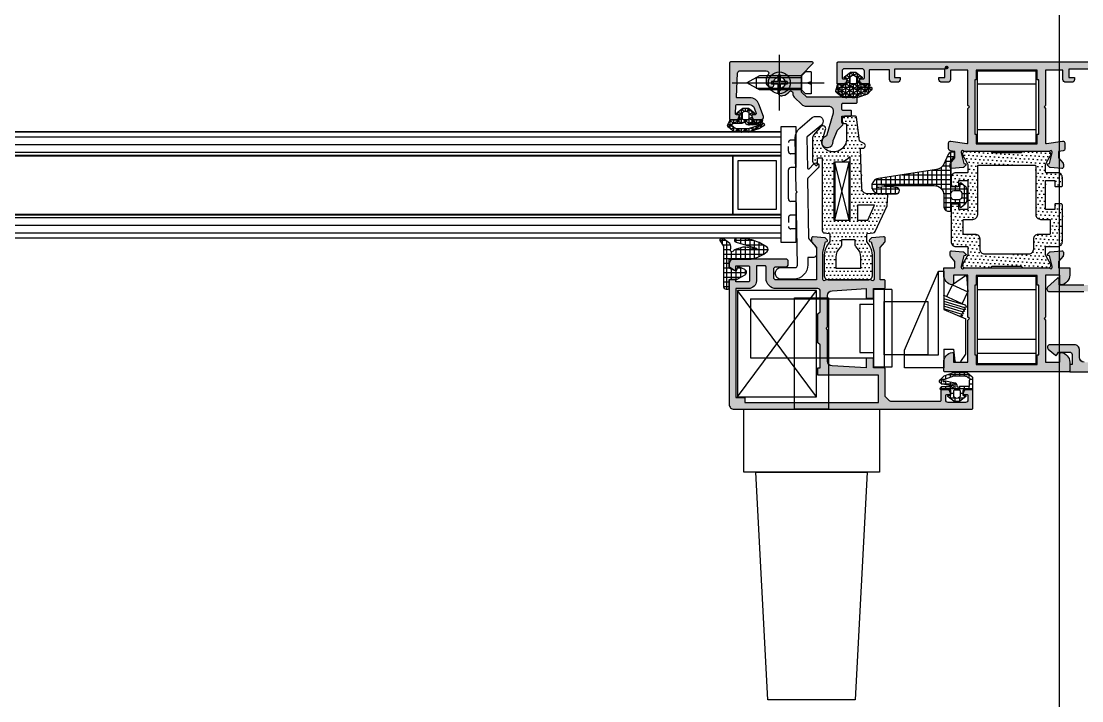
# Model space of a CAD drawing. Header units: inches. Extents: x 21 to 32698, y 13 to 3712.
# Drawn here: x 6220.32 to 6242.22, y 2562.11 to 2576.14 of the extents above; entities that cross this region are included whole.
import ezdxf

# ---------------------------------------------------------------- set-up
doc = ezdxf.new("R2010")
doc.units = ezdxf.units.IN
doc.header["$MEASUREMENT"] = 0
doc.set_wipeout_variables(frame=1)
for name, pattern in [('ACANSTGB', [0.354331, 0.15748, -0.03937, 0.03937, -0.03937, 0.03937, -0.03937]), ('AM_ISO08W050', [18, 12, -1.5, 3, -1.5]), ('AM_ISO08W050x2', [9, 6, -0.75, 1.5, -0.75])]:
    doc.linetypes.add(name, pattern=pattern)
for name, color, linetype, lineweight in [('Z_MİM_-KM-GLAZ', 8, 'Continuous', 25), ('Z_MİM_-KM-GLAZ-IDEN', 8, 'Continuous', 25), ('Z_MİM_aksesuar_k', 8, 'Continuous', 25), ('Z_MİM_AM_4N', 8, 'Continuous', 25), ('Z_MİM_AM_7N', 8, 'AM_ISO08W050', 25), ('Z_MİM_fitiller_k', 8, 'Continuous', 25), ('Z_MİM_hatch_k', 8, 'Continuous', 25), ('Z_MİM_PROFIL', 8, 'Continuous', 25), ('Z_MİM_yazı_numara_k', 8, 'Continuous', 25)]:
    doc.layers.add(name, color=color, linetype=linetype, lineweight=lineweight)

# ---------------------------------------------------------------- blocks, each defined once
blk = doc.blocks.new('*U77')
blk.add_wipeout([(160, -25), (160, 16.5), (0, 16.5), (0, -25)])
at = {"layer": 'Z_MİM_fitiller_k'}
h = blk.add_hatch(dxfattribs=at)
h.set_pattern_fill('NET', color=256, scale=0.03, style=0)
h.set_pattern_definition([(180, (113.31997, -112.98879), (0, 0.09525), []), (90, (113.31997, -112.98879), (0.09525, 0), [])])
h.paths.add_polyline_path([(76.262, -9.192, 0.938467), (76.287, -9.504), (76.634, -9.504, 1), (76.634, -9.377), (76.444, -9.357), (76.269, -9.375, -1.05449), (76.263, -9.316), (76.445, -9.335, 0.025541), (76.465, -9.336), (77.413, -9.336, -0.414214), (77.613, -9.536), (77.613, -9.765, 0.414214), (77.713, -9.865), (77.743, -9.865, 0.414214), (77.763, -9.845), (77.763, -9.735, -0.392414), (77.781, -9.715, -0.010057), (77.783, -9.714), (77.903, -9.714, -0.079637), (77.909, -9.715), (77.943, -9.715), (77.943, -9.766, 0.612814), (77.974, -9.783), (78.058, -9.712, 0.219402), (78.093, -9.636), (78.093, -9.433, 0.219402), (78.058, -9.357), (77.974, -9.286, 0.612814), (77.943, -9.302), (77.943, -9.353), (77.909, -9.353, -0.07964), (77.903, -9.354), (77.783, -9.354, -0.414214), (77.763, -9.334), (77.763, -8.983, -0.317837), (77.743, -8.954), (77.743, -8.895, -0.175452), (77.75, -8.876), (77.763, -8.86), (77.763, -8.858, -0.175452), (77.786, -8.794), (77.828, -8.743, 0.175452), (77.833, -8.73), (77.833, -8.656, 0.414214), (77.813, -8.636), (77.798, -8.636, 0.293333), (77.707, -8.694), (77.616, -8.893, -0.252372), (77.464, -9.007)])
h.paths.add_polyline_path([(77.818, -9.447), (77.93, -9.447, -0.414213), (77.995, -9.512), (77.995, -9.512), (77.995, -9.556, -0.414214), (77.93, -9.621), (77.818, -9.621, -0.414213), (77.753, -9.556), (77.753, -9.512, -0.414214)], flags=16)
h = blk.add_hatch(dxfattribs=at)
h.set_pattern_fill('NET', color=256, scale=0.03, style=0)
h.set_pattern_definition([(180, (144.41832, -46.80462), (0, 0.09525), []), (90, (144.41832, -46.80462), (0.09525, 0), [])])
h.paths.add_polyline_path([(73.351, -10.64, 0.136845), (73.259, -10.695, -0.776158), (73.208, -10.667, 0.177279), (73.196, -10.53), (73.056, -10.427, 0.088217), (73.05, -10.424), (73.039, -10.424, 0.033998), (73.036, -10.425), (72.999, -10.442, 0.452425), (72.99, -10.47), (73.063, -10.59), (73.063, -11.414, 0.414214), (73.123, -11.474), (73.163, -11.474, 0.414214), (73.183, -11.454), (73.183, -11.274), (73.337, -11.274, 0.131652), (73.347, -11.272), (73.51, -11.178, 0.604052), (73.505, -11.072), (73.382, -11.013, 0.442426), (73.354, -11.024), (73.332, -11.087, -0.440011), (73.304, -11.098), (73.194, -11.047, -0.291473), (73.183, -11.029), (73.183, -10.874, -0.414214), (73.203, -10.854), (73.629, -10.854, 0.046127), (73.647, -10.853, 0.130851), (73.968, -10.7, 0.464272), (73.968, -10.608), (73.834, -10.532, 0.11389), (73.533, -10.44), (73.336, -10.426, 0.916331), (73.324, -10.505), (73.74, -10.629, -2.027799), (73.736, -10.649), (73.529, -10.612, 0.109518), (73.443, -10.616)])
at = {"layer": 'Z_MİM_hatch_k'}
h = blk.add_hatch(dxfattribs=at)
h.set_pattern_fill('NET3', color=256, scale=0.025, angle=90, style=0)
h.set_pattern_definition([(90, (-147400.10686, -66467.18749), (-0.079375, 0), []), (150, (-147400.10686, -66467.18749), (-0.0396875, -0.068740766425), []), (210, (-147400.10686, -66467.18749), (0.0396875, -0.068740766425), [])])
h.paths.add_polyline_path([(75.868, -7.217), (75.868, -7.127), (75.908, -7.127, 0.715976), (75.92, -7.091), (75.798, -6.997), (75.687, -6.997), (75.565, -7.091, 0.715976), (75.578, -7.127), (75.618, -7.127), (75.618, -7.217, -0.414214), (75.598, -7.237), (75.424, -7.237), (75.376, -7.399), (75.523, -7.521), (75.816, -7.523), (76.038, -7.449), (76.117, -7.366, 0.697067), (76.097, -7.303), (76.069, -7.277, 0.97292), (76.068, -7.237), (75.888, -7.237, -0.414214)])
h.paths.add_polyline_path([(75.808, -7.237), (75.808, -7.09), (75.743, -7.049), (75.678, -7.09), (75.678, -7.237)], flags=16)
h.paths.add_polyline_path([(76.005, -7.345, 0.167128), (76.022, -7.342), (76.02, -7.346)], flags=16)
h = blk.add_hatch(dxfattribs=at)
h.set_pattern_fill('NET3', color=256, scale=0.025, angle=90, style=0)
h.set_pattern_definition([(90, (-147400.911636, -66468.22481), (-0.079375, 0), []), (150, (-147400.911636, -66468.22481), (-0.0396875, -0.068740766425), []), (210, (-147400.911636, -66468.22481), (0.0396875, -0.068740766425), [])])
h.paths.add_polyline_path([(73.582, -8.234), (73.805, -8.16), (73.897, -8.105, 0.770223), (73.87, -8.043), (73.674, -8.053, 0.000641), (73.674, -8.053, 0.12579), (73.649, -8.055, -0.85557), (73.637, -8.042, 0.196262), (73.656, -8.046), (73.82, -8.045, 0.411763), (73.867, -7.995, 0.405658), (73.847, -7.976), (73.667, -7.976, -0.414214), (73.647, -7.956), (73.647, -7.866), (73.687, -7.866, 0.715976), (73.7, -7.83), (73.583, -7.74, 0.165518), (73.571, -7.736), (73.474, -7.736, 0.165518), (73.462, -7.74), (73.345, -7.83, 0.715976), (73.357, -7.866), (73.397, -7.866), (73.397, -7.956, -0.414214), (73.377, -7.976), (73.217, -7.976, 0.414214), (73.197, -7.996), (73.148, -8.091, 0.218314), (73.166, -8.129), (73.29, -8.232)])
h.paths.add_polyline_path([(73.335, -8.162, -0.177462), (73.302, -8.15), (73.286, -8.136, 0.203511), (73.219, -8.104, -0.732657), (73.213, -8.097, -0.410363), (73.22, -8.092, -0.416483), (73.228, -8.088), (73.267, -8.046), (73.448, -8.046, 0.196262), (73.483, -8.032, -0.664495), (73.517, -8.046), (73.525, -8.06, 0.219093), (73.599, -8.08), (73.762, -8.078, 0.137646), (73.821, -8.073, -1.387644), (73.822, -8.094), (73.771, -8.103), (73.571, -8.164)], flags=16)
h.paths.add_polyline_path([(73.457, -7.956), (73.457, -7.84, -0.255859), (73.467, -7.823), (73.495, -7.805, -0.292354), (73.549, -7.805), (73.578, -7.823, -0.255859), (73.587, -7.84), (73.587, -7.956, -0.414214), (73.567, -7.976), (73.477, -7.976, -0.414214)], flags=16)
h = blk.add_hatch(dxfattribs=at)
h.set_pattern_fill('DOTS', color=256, scale=0.05, style=0)
h.set_pattern_definition([(180, (119.40376, -103.00683), (-0.0396875, 0.079375), [0, -0.079375])])
h.paths.add_polyline_path([(75.143, -10.814, -0.178739), (75.263, -10.489), (75.263, -10.326), (75.148, -10.316, -0.388879), (75.103, -10.266), (75.103, -8.764), (75.003, -8.764), (75.003, -8.904, -0.668179), (74.969, -8.919), (74.917, -8.867, -0.198912), (74.903, -8.832), (74.903, -8.362, -0.176327), (74.926, -8.298), (75.071, -8.126, -0.810647), (75.174, -8.181), (75.103, -8.429), (75.103, -8.474, 0.163753), (75.123, -8.535, 0.657279), (75.603, -8.417), (75.603, -8.054), (75.563, -8.054, -0.414214), (75.513, -8.004), (75.513, -7.954, -0.414214), (75.563, -7.904), (75.793, -7.904, -0.378866), (75.813, -7.922), (75.874, -8.423), (75.967, -8.47, -0.791418), (75.944, -8.564), (75.893, -8.564), (75.894, -8.583, 0.043684), (75.894, -8.587), (75.923, -9.404, 0.414214), (76.023, -9.504), (76.441, -9.504, -0.434812), (76.461, -9.526), (76.445, -9.758), (76.199, -10.286, -0.267949), (76.158, -10.314), (76.023, -10.326), (76.023, -10.489, -0.178739), (76.143, -10.814), (76.143, -11.184, -0.414214), (76.043, -11.284), (75.243, -11.284, -0.414214), (75.143, -11.184)])
h.paths.add_polyline_path([(75.383, -11.044), (75.903, -11.044), (75.903, -10.814, 0.213422), (75.816, -10.621, -0.213422), (75.783, -10.546), (75.783, -10.454), (75.503, -10.454), (75.503, -10.546, -0.213422), (75.469, -10.621, 0.213422), (75.383, -10.814)], flags=16)
h.paths.add_polyline_path([(75.343, -10.054), (75.683, -10.054), (75.683, -8.746, -0.105295), (75.5, -8.854), (75.343, -8.854)], flags=16)
h.paths.add_polyline_path([(75.833, -10.054), (76.042, -10.054), (76.186, -9.744), (75.833, -9.744)], flags=16)
h = blk.add_hatch(dxfattribs=at)
h.set_pattern_fill('DOTS', color=256, scale=0.05, angle=60, style=0)
h.set_pattern_definition([(60, (-392.90675, -90.20844), (-0.048897016, 0.074057883), [0, -0.079375])])
h.paths.add_polyline_path([(79.819, -10.951, -0.131652), (79.823, -10.966), (79.823, -10.994, -0.414214), (79.783, -11.034), (79.243, -11.034), (79.213, -11.004), (78.613, -11.004), (78.583, -11.034), (78.043, -11.034, -0.414214), (78.003, -10.994), (78.003, -10.966, -0.131652), (78.007, -10.951), (78.062, -10.854), (78.097, -10.795, 0.131652), (78.113, -10.735), (78.113, -10.614, 0.414214), (78.093, -10.594), (77.863, -10.594, -0.414214), (77.763, -10.494), (77.763, -9.75, -0.236068), (77.783, -9.714), (77.903, -9.714, -0.414214), (77.923, -9.734), (77.923, -9.834), (78.113, -9.834), (78.113, -9.534), (78.113, -9.234), (77.923, -9.234), (77.923, -9.334, -0.414214), (77.903, -9.354), (77.783, -9.354, -0.414214), (77.763, -9.334), (77.763, -9.174, -0.414214), (77.863, -9.074), (78.093, -9.074, 0.414214), (78.113, -9.054), (78.113, -8.934, 0.131652), (78.097, -8.874), (78.062, -8.814), (78.007, -8.718, -0.131652), (78.003, -8.703), (78.003, -8.674, -0.414214), (78.043, -8.634), (78.583, -8.634), (78.613, -8.664), (79.213, -8.664), (79.243, -8.634), (79.783, -8.634, -0.414214), (79.823, -8.674), (79.823, -8.703, -0.131652), (79.819, -8.718), (79.763, -8.814), (79.729, -8.874, 0.131652), (79.713, -8.934), (79.713, -9.054, 0.414214), (79.733, -9.074), (79.963, -9.074, -0.414214), (80.063, -9.174), (80.063, -9.334, -0.414214), (80.043, -9.354), (79.923, -9.354, -0.414214), (79.903, -9.334), (79.903, -9.234), (79.713, -9.234), (79.713, -9.534), (79.713, -9.834), (79.903, -9.834), (79.903, -9.734, -0.414214), (79.923, -9.714), (80.043, -9.714, -0.236068), (80.063, -9.75), (80.063, -10.494, -0.414214), (79.963, -10.594), (79.733, -10.594, 0.414214), (79.713, -10.614), (79.713, -10.735, 0.131652), (79.729, -10.795), (79.763, -10.854)])
h.paths.add_polyline_path([(79.363, -10.754, 0.414214), (79.463, -10.654), (79.463, -10.444, -0.414214), (79.563, -10.344), (79.793, -10.344, 0.414214), (79.813, -10.324), (79.813, -10.054, 0.414214), (79.793, -10.034), (79.613, -10.034, -0.414214), (79.513, -9.934), (79.513, -8.934, 0.414214), (79.493, -8.914), (78.333, -8.914, 0.414214), (78.313, -8.934), (78.313, -9.934, -0.414214), (78.213, -10.034), (78.033, -10.034, 0.414214), (78.013, -10.054), (78.013, -10.324, 0.414214), (78.033, -10.344), (78.263, -10.344, -0.414214), (78.363, -10.444), (78.363, -10.654, 0.414214), (78.463, -10.754)], flags=16)
h = blk.add_hatch(color=256, dxfattribs=at)
h.paths.add_polyline_path([(76.403, -11.444, -0.414214), (76.383, -11.464), (76.163, -11.464), (76.163, -11.664), (76.013, -11.664), (76.013, -11.464), (75.306, -11.509, 0.396047), (75.213, -11.608), (75.213, -12.254), (75.183, -12.284), (75.213, -12.314), (75.213, -12.96, 0.396047), (75.306, -13.06), (76.013, -13.104), (76.013, -12.904), (76.163, -12.904), (76.163, -13.104), (76.383, -13.104, -0.414214), (76.403, -13.124), (76.403, -13.694), (76.49, -13.782, 0.200592), (76.519, -13.794), (77.533, -13.794, 0.414214), (77.553, -13.774), (77.553, -13.554), (77.689, -13.554, -0.312902), (77.736, -13.587), (77.751, -13.627, -0.523343), (77.733, -13.654), (77.673, -13.654, 0.414214), (77.653, -13.674), (77.653, -13.764, 0.414214), (77.703, -13.814), (78.063, -13.814, 0.414214), (78.113, -13.764), (78.113, -13.674, 0.414214), (78.093, -13.654), (78.033, -13.654, -0.523343), (78.014, -13.627), (78.029, -13.587, -0.312902), (78.076, -13.554), (78.188, -13.554), (78.213, -13.554), (78.213, -13.934, -0.414214), (78.193, -13.954), (73.283, -13.954, -0.414214), (73.183, -13.854), (73.183, -11.294, -0.414214), (73.203, -11.274), (73.303, -11.274, -0.414214), (73.323, -11.294), (73.323, -11.324), (73.583, -11.324, 0.414214), (73.603, -11.304), (73.603, -11.014, 0.414214), (73.583, -10.994), (73.323, -10.994), (73.323, -11.064, -0.57735), (73.293, -11.082), (73.193, -11.024, -0.267949), (73.183, -11.007), (73.183, -10.954, -0.414214), (73.283, -10.854), (74.353, -10.854, -0.414214), (74.403, -10.904), (74.403, -10.964, -0.414214), (74.353, -11.014), (74.153, -11.014, 0.414214), (74.103, -11.064), (74.103, -11.234, 0.414214), (74.153, -11.284), (74.983, -11.284), (74.983, -10.614), (74.89, -10.503, -0.175452), (74.883, -10.484), (74.883, -10.424, -0.440011), (74.915, -10.395), (75.155, -10.416, -0.176327), (75.168, -10.421), (75.207, -10.46, -0.573146), (75.198, -10.494), (75.17, -10.501), (75.113, -10.714), (75.113, -11.274, 0.843039), (75.171, -11.284), (76.114, -11.284, 0.843039), (76.173, -11.274), (76.173, -10.714), (76.116, -10.501), (76.087, -10.494, -0.573146), (76.078, -10.46), (76.117, -10.421, -0.176327), (76.13, -10.416), (76.37, -10.395, -0.440011), (76.403, -10.424), (76.403, -10.484, -0.175452), (76.396, -10.503), (76.303, -10.614), (76.303, -11.284), (76.383, -11.284, -0.414214), (76.403, -11.304)])
h.paths.add_polyline_path([(73.323, -11.464), (73.323, -13.714), (73.503, -13.714), (73.503, -13.814), (76.263, -13.814), (76.263, -13.254), (75.063, -13.254), (75.013, -13.254), (75.013, -13.104), (75.063, -13.104), (75.063, -12.624), (75.013, -12.584), (75.013, -11.984), (75.063, -11.944), (75.063, -11.514, 0.414214), (75.013, -11.464), (74.153, -11.464, -0.414214), (73.943, -11.254), (73.943, -11.014, 0.414214), (73.923, -10.994), (73.743, -10.994), (73.743, -11.304, -0.414214), (73.583, -11.464)], flags=16)
h = blk.add_hatch(dxfattribs=at)
h.set_pattern_fill('NET', color=256, scale=0.03, style=0)
h.set_pattern_definition([(360, (-10.12715, -43.57952), (0, 0.09525), []), (90, (-10.12715, -43.57952), (-0.09525, 0), [])])
h.paths.add_polyline_path([(77.791, -13.466, -1.871962), (77.785, -13.499, 0.196262), (77.75, -13.484), (77.589, -13.484, 0.414214), (77.539, -13.534, 0.414214), (77.559, -13.554), (77.739, -13.554, -0.414214), (77.759, -13.574), (77.759, -13.665), (77.719, -13.665, 0.715976), (77.707, -13.701), (77.829, -13.794), (77.939, -13.794), (78.061, -13.701, 0.715976), (78.049, -13.665), (78.009, -13.665), (78.009, -13.574, -0.414214), (78.029, -13.554), (78.189, -13.554, 0.414214), (78.209, -13.534), (78.209, -13.315, 0.218314), (78.192, -13.277), (78.103, -13.201), (77.811, -13.199), (77.619, -13.265), (77.54, -13.349, 0.594487), (77.566, -13.432), (77.762, -13.469, 0.148726)])
h.paths.add_polyline_path([(77.929, -13.554, -0.414214), (77.949, -13.574), (77.949, -13.69, -0.255859), (77.94, -13.707), (77.911, -13.725, -0.292354), (77.857, -13.725), (77.828, -13.707, -0.255859), (77.819, -13.69), (77.819, -13.574, -0.414214), (77.839, -13.554)], flags=17)
h.paths.add_polyline_path([(77.958, -13.484), (78.139, -13.484), (78.139, -13.366, -0.175045), (78.15, -13.334, 0.629075), (78.139, -13.309, -0.175046), (78.107, -13.297), (78.077, -13.271), (77.822, -13.269), (77.658, -13.326), (77.606, -13.352, 1.211391), (77.631, -13.383, -0.267949), (77.65, -13.377), (77.848, -13.414, -0.360529), (77.889, -13.463), (77.889, -13.484, 0.664495), (77.923, -13.499, -0.196262)], flags=16)
at = {"layer": 'Z_MİM_PROFIL'}
blk.add_hatch(color=256, dxfattribs=at).paths.add_polyline_path([(74.676, -7.055), (74.676, -7.193), (74.655, -7.214), (74.676, -7.236), (74.676, -7.393, 0.198912), (74.685, -7.414), (74.776, -7.506, 0.198912), (74.798, -7.514), (75.806, -7.514, -0.414214), (75.826, -7.534), (75.826, -7.614, -0.414214), (75.806, -7.634), (75.531, -7.634, 0.39856), (75.511, -7.653), (75.511, -7.764, 0.414214), (75.531, -7.784), (75.691, -7.784, -0.414214), (75.711, -7.804), (75.711, -7.884, -0.41418), (75.691, -7.904), (75.511, -7.904), (75.511, -8.031, 0.198915), (75.517, -8.045), (75.527, -8.055, -0.414214), (75.527, -8.083), (75.42, -8.19), (75.33, -8.403, 0.125416), (75.327, -8.423, -2.106031), (75.172, -8.32, 0.253074), (75.199, -8.292), (75.327, -7.844, 0.069924), (75.331, -7.817), (75.331, -7.794, 0.414217), (75.231, -7.694), (74.752, -7.694, -0.198942), (74.681, -7.665), (74.525, -7.509, -0.198912), (74.496, -7.438), (74.496, -7.421, 0.693564), (74.426, -7.395, -0.148354), (74.29, -7.48, -0.544205), (74.19, -7.39), (74.194, -7.367, -0.341999), (74.23, -7.334, 2.811597), (74.104, -7.25, -0.504927), (74.065, -7.302), (74.044, -7.302, -0.435803), (73.944, -7.194), (73.944, -7.144, -0.076003), (73.946, -7.129, -0.084286), (73.99, -7.044, 0.616747), (73.949, -6.964), (73.406, -6.964, 0.39896), (73.356, -7.012), (73.33, -7.503, 0.429634), (73.35, -7.524), (73.608, -7.524, -0.315299), (73.796, -7.656), (73.888, -7.907, -0.520567), (73.841, -7.974), (73.714, -7.974, -0.312902), (73.667, -7.942), (73.652, -7.901, -0.523343), (73.671, -7.874), (73.72, -7.874, 0.520567), (73.738, -7.848), (73.696, -7.73, 0.315299), (73.602, -7.664), (73.34, -7.664, 0.39896), (73.32, -7.683), (73.312, -7.853, 0.429634), (73.331, -7.874), (73.371, -7.874, -0.523343), (73.39, -7.901), (73.374, -7.942, -0.312902), (73.328, -7.974), (73.191, -7.974), (73.191, -6.804, -0.414214), (73.211, -6.784), (74.898, -6.784, -0.668179), (74.912, -6.819)])
h = blk.add_hatch(color=256, dxfattribs=at)
h.paths.add_polyline_path([(79.794, -8.634), (78.913, -8.634), (78.031, -8.634, 0.843039), (77.973, -8.644), (77.973, -8.664), (78.03, -8.878), (78.058, -8.885, -0.573146), (78.067, -8.918), (78.028, -8.957, -0.176327), (78.015, -8.963), (77.775, -8.984, -0.440011), (77.743, -8.954), (77.743, -8.895, -0.175452), (77.75, -8.876), (77.843, -8.764), (77.843, -8.633), (77.746, -8.618, -0.368919), (77.713, -8.578), (77.713, -8.457, -0.461006), (77.759, -8.417), (78.09, -8.469, 0.461006), (78.113, -8.45), (78.113, -7.744), (78.143, -7.714), (78.113, -7.684), (78.113, -6.954), (77.753, -6.954), (77.753, -7.144, -0.414214), (77.693, -7.204), (77.573, -7.204, -0.414214), (77.513, -7.144), (77.513, -7.104), (77.633, -7.104), (77.633, -6.934), (76.593, -6.934), (76.593, -7.104), (76.713, -7.104), (76.713, -7.144, -0.414214), (76.653, -7.204), (76.553, -7.204, -0.414214), (76.493, -7.144), (76.493, -6.944), (76.093, -6.944, 0.414214), (76.073, -6.964), (76.073, -7.234), (75.936, -7.234, -0.312902), (75.889, -7.202), (75.874, -7.161, -0.523343), (75.893, -7.134), (75.953, -7.134, 0.414214), (75.973, -7.114), (75.973, -6.974, 0.414214), (75.923, -6.924), (75.563, -6.924, 0.414214), (75.513, -6.974), (75.513, -7.114, 0.414214), (75.533, -7.134), (75.593, -7.134, -0.523343), (75.611, -7.161), (75.596, -7.202, -0.312902), (75.549, -7.234), (75.413, -7.234), (75.413, -6.804, -0.414214), (75.433, -6.784), (82.393, -6.784, -0.414214), (82.413, -6.804), (82.413, -7.234), (82.276, -7.234, -0.312902), (82.229, -7.202), (82.214, -7.161, -0.523343), (82.233, -7.134), (82.293, -7.134, 0.414214), (82.313, -7.114), (82.313, -6.974, 0.414214), (82.263, -6.924), (81.903, -6.924, 0.414214), (81.853, -6.974), (81.853, -7.114, 0.414214), (81.873, -7.134), (81.933, -7.134, -0.523343), (81.951, -7.161), (81.936, -7.202, -0.312902), (81.889, -7.234), (81.753, -7.234), (81.753, -6.964, 0.414214), (81.733, -6.944), (81.333, -6.944), (81.333, -7.144, -0.414214), (81.273, -7.204), (81.173, -7.204, -0.414214), (81.113, -7.144), (81.113, -7.104), (81.233, -7.104), (81.233, -6.934), (80.193, -6.934), (80.193, -7.104), (80.313, -7.104), (80.313, -7.144, -0.414214), (80.253, -7.204), (80.133, -7.204, -0.414214), (80.073, -7.144), (80.073, -6.954), (79.713, -6.954), (79.713, -7.684), (79.683, -7.714), (79.713, -7.744), (79.713, -8.45, 0.461006), (79.736, -8.469), (80.066, -8.417, -0.461006), (80.113, -8.457), (80.113, -8.578, -0.368919), (80.079, -8.618), (79.983, -8.633), (79.983, -8.764), (80.076, -8.876, -0.175452), (80.083, -8.895), (80.083, -8.954, -0.440011), (80.05, -8.984), (79.81, -8.963, -0.176327), (79.797, -8.957), (79.758, -8.918, -0.573146), (79.767, -8.885), (79.796, -8.878), (79.853, -8.664), (79.853, -8.644, 0.843039)])
h.paths.add_polyline_path([(79.543, -8.474), (79.543, -8.274), (79.573, -8.274), (79.573, -7.154), (79.543, -7.154), (79.543, -6.954), (78.913, -6.954), (78.283, -6.954), (78.283, -7.154), (78.253, -7.154), (78.253, -8.274), (78.283, -8.274), (78.283, -8.474), (78.913, -8.474)], flags=16)
at = {"layer": 'Z_MİM_PROFIL', "ltscale": 10}
h = blk.add_hatch(color=256, dxfattribs=at)
edge = h.paths.add_edge_path()
edge.add_arc((80.503, -10.894), 0.5, 270, 290, ccw=False)
edge.add_line((80.503, -11.394), (80.013, -11.394))
edge.add_arc((80.013, -11.374), 0.02, 180, 270, ccw=False)
edge.add_line((79.993, -11.374), (79.993, -11.264))
edge.add_arc((79.973, -11.264), 0.02, 360, 493.171)
edge.add_line((79.959, -11.25), (79.758, -11.438))
edge.add_arc((79.793, -11.474), 0.05, 133.171, 270)
edge.add_line((79.793, -11.524), (80.503, -11.524))
edge.add_arc((80.503, -10.894), 0.63, 270, 290)
edge.add_line((80.719, -11.486), (82.196, -10.949))
edge.add_arc((82.213, -10.996), 0.05, 0, 110, ccw=False)
edge.add_line((82.263, -10.996), (82.263, -12.966))
edge.add_arc((82.213, -12.966), 0.05, 269, 360, ccw=False)
edge.add_line((82.212, -13.016), (80.511, -12.986))
edge.add_arc((80.513, -12.886), 0.1, 180, 269, ccw=False)
edge.add_line((80.413, -12.886), (80.413, -12.724))
edge.add_arc((80.313, -12.724), 0.1, 0, 90)
edge.add_line((80.313, -12.624), (79.803, -12.624))
edge.add_arc((79.803, -12.674), 0.05, 90, 232.7072)
edge.add_line((79.772, -12.714), (79.918, -12.84))
edge.add_arc((79.93, -12.824), 0.02, 232.7072, 329.5738)
edge.add_line((79.947, -12.835), (79.983, -12.774))
edge.add_line((79.983, -12.774), (80.213, -12.774))
edge.add_arc((80.213, -12.824), 0.05, 0, 90, ccw=False)
edge.add_line((80.263, -12.824), (80.263, -13.034))
edge.add_line((80.263, -13.034), (80.213, -13.034))
edge.add_line((80.213, -13.034), (80.213, -13.184))
edge.add_line((80.213, -13.184), (82.413, -13.184))
edge.add_line((82.413, -13.184), (82.413, -9.884))
edge.add_line((82.413, -9.884), (82.123, -9.884))
edge.add_line((82.123, -9.884), (82.123, -9.994))
edge.add_line((82.123, -9.994), (81.829, -9.994))
edge.add_arc((81.829, -10.174), 0.18, 90, 151.4281)
edge.add_arc((81.728, -10.119), 0.065, 151.4281, 331.4281)
edge.add_arc((81.829, -10.174), 0.05, 90, 151.4281, ccw=False)
edge.add_line((81.829, -10.124), (82.213, -10.124))
edge.add_arc((82.213, -10.174), 0.05, 0, 90, ccw=False)
edge.add_line((82.263, -10.174), (82.263, -10.751))
edge.add_arc((82.213, -10.751), 0.05, -70, 0, ccw=False)
edge.add_line((82.23, -10.798), (80.674, -11.364))
at = {"layer": 'Z_MİM_PROFIL'}
h = blk.add_hatch(color=256, dxfattribs=at)
h.paths.add_polyline_path([(77.633, -13.184, -0.414214), (77.613, -13.164), (77.613, -12.983, -0.381966), (77.79, -12.785, -0.447214), (77.813, -12.804), (77.813, -12.984), (78.113, -12.984), (78.113, -12.114), (78.143, -12.084), (78.113, -12.054), (78.113, -11.184), (77.813, -11.184), (77.813, -11.364, -0.447214), (77.79, -11.384, -0.381966), (77.613, -11.186), (77.613, -11.034), (77.843, -11.034), (77.843, -10.904), (77.75, -10.793, -0.175452), (77.743, -10.774), (77.743, -10.714, -0.440011), (77.775, -10.685), (78.015, -10.706, -0.176327), (78.028, -10.711), (78.067, -10.75, -0.573146), (78.058, -10.784), (78.03, -10.791), (77.973, -11.004), (77.973, -11.024, 0.843039), (78.031, -11.034), (78.913, -11.034), (79.794, -11.034, 0.843039), (79.853, -11.024), (79.853, -11.004), (79.796, -10.791), (79.767, -10.784, -0.573146), (79.758, -10.75), (79.797, -10.711, -0.176327), (79.81, -10.706), (80.05, -10.685, -0.440011), (80.083, -10.714), (80.083, -10.774, -0.175452), (80.076, -10.793), (79.983, -10.904), (79.983, -11.034), (80.213, -11.034), (80.213, -11.186, -0.381966), (80.035, -11.384, -0.447214), (80.013, -11.364), (80.013, -11.184), (79.713, -11.184), (79.713, -12.054), (79.683, -12.084), (79.713, -12.114), (79.713, -12.984), (80.013, -12.984), (80.013, -12.804, -0.447214), (80.035, -12.785, -0.381966), (80.213, -12.983), (80.213, -13.164, -0.414214), (80.193, -13.184), (78.913, -13.184)])
h.paths.add_polyline_path([(78.913, -13.034), (79.543, -13.034), (79.543, -12.834), (79.573, -12.834), (79.573, -11.394), (79.543, -11.394), (79.543, -11.194), (78.913, -11.194), (78.283, -11.194), (78.283, -11.394), (78.253, -11.394), (78.253, -12.834), (78.283, -12.834), (78.283, -13.034)], flags=16)
at = {"layer": 'Z_MİM_yazı_numara_k'}
h = blk.add_hatch(dxfattribs=at)
h.set_pattern_fill('LINE', color=256, scale=0.0375, angle=45, style=0)
h.set_pattern_definition([(135, (2.2224623, -25.62785), (0.00331456304, 0.00331456304), [])])
edge = h.paths.add_edge_path()
edge.add_arc((77.673, -6.9), 0.0271, 0, 360)
for p, q in [((74.676, -7.069), (74.756, -6.989)), ((74.876, -6.989), (74.756, -6.989)), ((74.876, -6.989), (74.876, -7.439)), ((73.806, -7.069), (73.546, -7.214)), ((73.806, -7.359), (73.546, -7.214)), ((74.676, -7.069), (73.806, -7.069)), ((74.058, -7.189), (74.058, -7.24)), ((74.193, -7.189), (74.058, -7.189)), ((74.244, -7.054), (74.193, -7.054)), ((74.193, -7.189), (74.193, -7.054)), ((74.244, -7.189), (74.244, -7.054)), ((74.378, -7.189), (74.244, -7.189)), ((74.378, -7.189), (74.378, -7.24)), ((74.676, -7.069), (74.676, -7.359)), ((74.792, -7.214), (74.876, -7.189)), ((74.792, -7.214), (74.876, -7.24)), ((74.676, -7.359), (73.806, -7.359)), ((74.193, -7.24), (74.058, -7.24)), ((74.193, -7.374), (74.193, -7.24)), ((74.244, -7.374), (74.193, -7.374)), ((74.244, -7.374), (74.244, -7.24)), ((74.378, -7.24), (74.244, -7.24)), ((74.676, -7.359), (74.756, -7.439)), ((74.876, -7.439), (74.756, -7.439)), ((74.556, -8.964), (74.456, -8.964)), ((74.406, -9.614), (74.406, -9.014)), ((74.556, -9.664), (74.456, -9.664)), ((76.803, -12.739), (77.503, -11.104)), ((77.503, -11.104), (77.613, -11.104)), ((77.503, -12.834), (77.503, -11.104)), ((77.613, -11.104), (77.613, -11.894)), ((77.679, -11.63), (77.794, -11.386)), ((78.08, -11.189), (77.794, -11.386)), ((77.794, -11.386), (78.111, -11.534)), ((78.08, -11.189), (78.111, -11.534)), ((77.613, -11.607), (77.616, -11.6)), ((77.616, -11.6), (78.059, -11.809)), ((77.996, -11.779), (78.111, -11.534)), ((78.059, -11.809), (77.613, -11.675)), ((77.613, -11.726), (78.038, -11.854)), ((78.017, -11.899), (77.613, -11.778)), ((78.059, -11.809), (78.082, -11.85)), ((77.613, -11.894), (78.068, -12.089)), ((77.995, -11.944), (77.614, -11.83)), ((77.974, -11.99), (77.614, -11.881)), ((77.912, -12.023), (77.953, -12.035)), ((77.997, -12.031), (77.953, -12.035)), ((77.953, -12.035), (77.961, -12.044)), ((78.019, -11.985), (77.974, -11.99)), ((77.974, -11.99), (77.997, -12.031)), ((78.04, -11.94), (77.995, -11.944)), ((77.995, -11.944), (78.019, -11.985)), ((78.061, -11.895), (78.017, -11.899)), ((78.017, -11.899), (78.04, -11.94)), ((78.082, -11.85), (78.038, -11.854)), ((78.038, -11.854), (78.061, -11.895)), ((78.068, -12.815), (78.068, -12.089)), ((74.533, -13.954), (74.533, -12.894)), ((76.803, -13.104), (76.803, -12.739)), ((76.803, -12.834), (77.503, -12.834)), ((77.613, -12.714), (77.613, -13.104)), ((77.613, -12.714), (77.813, -12.714)), ((77.813, -12.714), (77.844, -12.963)), ((77.965, -12.973), (78.068, -12.815)), ((76.803, -13.104), (76.803, -12.994)), ((77.613, -13.104), (76.803, -13.104)), ((77.869, -12.984), (77.944, -12.984))]:
    blk.add_line(p, q)
at = {"linetype": 'ACANSTGB', "ltscale": 0.01}
for p, q in [((74.406, -8.629), (74.406, -8.449)), ((74.556, -8.399), (74.456, -8.399)), ((74.556, -8.679), (74.456, -8.679)), ((74.406, -9.999), (74.406, -10.179)), ((74.556, -9.949), (74.456, -9.949)), ((74.556, -10.229), (74.456, -10.229))]:
    blk.add_line(p, q, dxfattribs=at)
blk.add_lwpolyline([(74.556, -9.664), (74.556, -10.514), (74.256, -10.514), (74.256, -8.114), (74.556, -8.114), (74.556, -8.964)])
for points in [[(79.783, -11.034, 0.414214), (79.823, -10.994), (79.823, -10.966, 0.131652), (79.819, -10.951), (79.763, -10.854), (79.729, -10.795, -0.131652), (79.713, -10.735), (79.713, -10.614, -0.414214), (79.733, -10.594), (79.963, -10.594, 0.414214), (80.063, -10.494), (80.063, -9.75, 0.236068), (80.043, -9.714), (79.923, -9.714, 0.414214), (79.903, -9.734), (79.903, -9.834), (79.713, -9.834), (79.713, -9.534), (79.713, -9.234), (79.903, -9.234), (79.903, -9.334, 0.414214), (79.923, -9.354), (80.043, -9.354, 0.414214), (80.063, -9.334), (80.063, -9.174, 0.414214), (79.963, -9.074), (79.733, -9.074, -0.414214), (79.713, -9.054), (79.713, -8.934, -0.131652), (79.729, -8.874), (79.763, -8.814), (79.819, -8.718, 0.131652), (79.823, -8.703), (79.823, -8.674, 0.414214), (79.783, -8.634), (79.243, -8.634), (79.213, -8.664), (78.613, -8.664), (78.583, -8.634), (78.043, -8.634, 0.414214), (78.003, -8.674), (78.003, -8.703, 0.131652), (78.007, -8.718), (78.062, -8.814), (78.097, -8.874, -0.131652), (78.113, -8.934), (78.113, -9.054, -0.414214), (78.093, -9.074), (77.863, -9.074, 0.414214), (77.763, -9.174), (77.763, -9.334, 0.414214), (77.783, -9.354), (77.903, -9.354, 0.414214), (77.923, -9.334), (77.923, -9.234), (78.113, -9.234), (78.113, -9.534), (78.113, -9.834), (77.923, -9.834), (77.923, -9.734, 0.414214), (77.903, -9.714), (77.783, -9.714, 0.236068), (77.763, -9.75), (77.763, -10.494, 0.414214), (77.863, -10.594), (78.093, -10.594, -0.414214), (78.113, -10.614), (78.113, -10.735, -0.131652), (78.097, -10.795), (78.062, -10.854), (78.007, -10.951, 0.131652), (78.003, -10.966), (78.003, -10.994, 0.414214), (78.043, -11.034), (78.583, -11.034), (78.613, -11.004), (79.213, -11.004), (79.243, -11.034)], [(79.563, -10.344, 0.414214), (79.463, -10.444), (79.463, -10.654, -0.414214), (79.363, -10.754), (78.463, -10.754, -0.414214), (78.363, -10.654), (78.363, -10.444, 0.414214), (78.263, -10.344), (78.033, -10.344, -0.414214), (78.013, -10.324), (78.013, -10.054, -0.414214), (78.033, -10.034), (78.213, -10.034, 0.414214), (78.313, -9.934), (78.313, -8.934, -0.414214), (78.333, -8.914), (79.493, -8.914, -0.414214), (79.513, -8.934), (79.513, -9.934, 0.414214), (79.613, -10.034), (79.793, -10.034, -0.414214), (79.813, -10.054), (79.813, -10.324, -0.414214), (79.793, -10.344)], [(73.743, -11.304, -0.414214), (73.583, -11.464), (73.323, -11.464), (73.323, -13.714), (73.503, -13.714), (73.503, -13.814), (76.263, -13.814), (76.263, -13.254), (75.063, -13.254), (75.013, -13.254), (75.013, -13.104), (75.063, -13.104), (75.063, -12.624), (75.013, -12.584), (75.013, -11.984), (75.063, -11.944), (75.063, -11.514, 0.414214), (75.013, -11.464), (74.153, -11.464, -0.414214), (73.943, -11.254), (73.943, -11.014, 0.414214), (73.923, -10.994), (73.743, -10.994)]]:
    blk.add_lwpolyline(points, format="xyb", close=True)
blk.add_circle((74.218, -7.214), 0.225)
for centre, start, end in [((74.456, -8.449), 90, 180), ((74.456, -8.629), 180, 270), ((74.456, -9.999), 90, 180), ((74.456, -10.179), 180, 270)]:
    blk.add_arc(centre, 0.05, start, end, dxfattribs=at)
for centre, radius, start, end in [((74.456, -9.014), 0.05, 90, 180), ((74.456, -9.614), 0.05, 180, 270), ((77.869, -12.959), 0.025, 187.2355, 270), ((77.944, -12.959), 0.025, 270, 326.94)]:
    blk.add_arc(centre, radius, start, end)
at = {"layer": 'Z_MİM_-KM-GLAZ-IDEN', "ltscale": 1.5}
blk.add_line((80, -28.522), (80, 68.522), dxfattribs=at)
at = {"layer": 'Z_MİM_aksesuar_k'}
for p, q in [((14.772, -8.224), (74.256, -8.224)), ((74.256, -8.224), (14.772, -8.224)), ((74.256, -10.424), (74.256, -8.224)), ((14.772, -8.333), (74.256, -8.333)), ((14.772, -8.491), (74.256, -8.491)), ((14.772, -8.65), (74.256, -8.65)), ((14.772, -8.709), (74.256, -8.709)), ((14.772, -8.724), (74.256, -8.724)), ((73.26, -9.924), (73.26, -8.724)), ((75.663, -10.054), (75.363, -8.854)), ((75.363, -10.054), (75.663, -8.854)), ((14.772, -9.924), (74.256, -9.924)), ((14.772, -9.94), (74.256, -9.94)), ((14.772, -9.999), (74.256, -9.999)), ((14.772, -10.157), (74.256, -10.157)), ((14.772, -10.316), (74.256, -10.316)), ((74.256, -10.424), (14.772, -10.424))]:
    blk.add_line(p, q, dxfattribs=at)
at = {"layer": 'Z_MİM_aksesuar_k', "linetype": 'ByBlock'}
for p, q in [((74.987, -13.701), (73.357, -11.501)), ((73.357, -13.701), (74.987, -11.501))]:
    blk.add_line(p, q, dxfattribs=at)
at = {"layer": 'Z_MİM_aksesuar_k'}
for points in [[(78.303, -8.454), (79.523, -8.454), (79.523, -6.974), (78.303, -6.974)], [(73.26, -9.924), (74.256, -9.924), (74.256, -8.724), (73.26, -8.724)], [(73.36, -9.824), (74.156, -9.824), (74.156, -8.824), (73.36, -8.824)], [(75.663, -8.854), (75.363, -8.854), (75.363, -10.054), (75.663, -10.054)], [(74.533, -11.654), (75.233, -11.654), (75.233, -13.954), (74.533, -13.954)], [(74.533, -11.654), (75.233, -11.654), (75.233, -13.954), (74.533, -13.954)]]:
    blk.add_lwpolyline(points, close=True, dxfattribs=at)
at = {"layer": 'Z_MİM_aksesuar_k', "linetype": 'ByBlock'}
blk.add_lwpolyline([(73.357, -13.701), (74.987, -13.701), (74.987, -11.501), (73.357, -11.501)], close=True, dxfattribs=at)
at = {"layer": 'Z_MİM_AM_4N'}
for p, q in [((73.741, -7.105), (74.676, -7.105)), ((73.741, -7.105), (73.741, -7.323)), ((73.741, -7.323), (74.676, -7.323))]:
    blk.add_line(p, q, dxfattribs=at)
at = {"layer": 'Z_MİM_AM_7N', "linetype": 'AM_ISO08W050x2'}
for p, q in [((74.218, -7.789), (74.218, -6.639)), ((73.246, -7.214), (75.146, -7.214)), ((73.643, -7.214), (74.793, -7.214))]:
    blk.add_line(p, q, dxfattribs=at)
at = {"layer": 'Z_MİM_fitiller_k'}
for p, q in [((76.383, -11.484), (76.163, -11.484)), ((76.163, -11.484), (76.163, -13.084)), ((76.543, -11.484), (76.383, -11.484)), ((76.383, -11.484), (76.383, -13.084)), ((76.543, -11.484), (76.543, -13.084)), ((73.623, -11.674), (76.163, -11.674)), ((73.623, -11.674), (73.623, -12.894)), ((75.883, -11.784), (76.163, -11.784)), ((75.883, -11.784), (75.883, -12.784)), ((73.623, -12.894), (76.163, -12.894)), ((75.883, -12.784), (76.163, -12.784)), ((76.383, -13.084), (76.163, -13.084)), ((76.383, -13.084), (76.163, -13.084)), ((76.383, -13.084), (76.163, -13.084)), ((76.543, -13.084), (76.383, -13.084)), ((76.543, -13.084), (76.383, -13.084)), ((76.543, -13.084), (76.383, -13.084)), ((77.613, -13.104), (76.833, -13.104))]:
    blk.add_line(p, q, dxfattribs=at)
for points in [[(75.618, -7.217), (75.618, -7.127), (75.578, -7.127, -0.715976), (75.565, -7.091), (75.682, -7.001, -0.165518), (75.694, -6.997), (75.791, -6.997, -0.165518), (75.803, -7.001), (75.92, -7.091, -0.715976), (75.908, -7.127), (75.868, -7.127), (75.868, -7.217, 0.414214), (75.888, -7.237), (76.068, -7.237, -0.414214), (76.088, -7.257, -0.414214), (76.038, -7.307), (75.861, -7.303, 0.117448), (75.846, -7.307, 0.400605), (75.864, -7.315, 0.053856), (75.894, -7.314, -0.000634), (75.895, -7.314), (76.09, -7.304, -0.770223), (76.117, -7.366), (76.038, -7.449), (75.816, -7.523), (75.523, -7.521), (75.399, -7.418, -0.218314), (75.381, -7.38), (75.418, -7.257, -0.414214), (75.438, -7.237), (75.598, -7.237, 0.414214)], [(75.716, -7.066, -0.292354), (75.77, -7.066), (75.798, -7.084, -0.255859), (75.808, -7.101), (75.808, -7.217, -0.414214), (75.788, -7.237), (75.698, -7.237, -0.414214), (75.678, -7.217), (75.678, -7.101, -0.255859), (75.687, -7.084)], [(76.043, -7.358), (75.998, -7.384), (75.804, -7.453), (75.568, -7.451, -0.177462), (75.536, -7.439), (75.519, -7.425, 0.076022), (75.451, -7.386, -0.346278), (75.44, -7.362, 0.000523), (75.44, -7.362, 0.025659), (75.451, -7.351), (75.488, -7.307), (75.668, -7.307, 0.196262), (75.703, -7.293, -0.664495), (75.737, -7.307), (75.737, -7.328, 0.376032), (75.784, -7.335), (76.005, -7.345, 0.219372), (76.026, -7.339, -1.523096)], [(73.397, -7.956), (73.397, -7.866), (73.357, -7.866, -0.715976), (73.345, -7.83), (73.462, -7.74, -0.165518), (73.474, -7.736), (73.571, -7.736, -0.165518), (73.583, -7.74), (73.7, -7.83, -0.715976), (73.687, -7.866), (73.647, -7.866), (73.647, -7.956, 0.414214), (73.667, -7.976), (73.847, -7.976, -0.414214), (73.867, -7.996, -0.423058), (73.817, -8.045), (73.656, -8.046, -0.196262), (73.637, -8.042, 0.661044), (73.645, -8.057, -0.148078), (73.674, -8.053, -0.000634), (73.674, -8.053), (73.87, -8.043, -0.770223), (73.897, -8.105), (73.805, -8.16), (73.582, -8.234), (73.29, -8.232), (73.166, -8.129, -0.218314), (73.148, -8.091), (73.197, -7.996, -0.414214), (73.217, -7.976), (73.377, -7.976, 0.414214)], [(73.495, -7.805, -0.292354), (73.549, -7.805), (73.578, -7.823, -0.255859), (73.587, -7.84), (73.587, -7.956, -0.414214), (73.567, -7.976), (73.477, -7.976, -0.414214), (73.457, -7.956), (73.457, -7.84, -0.255859), (73.467, -7.823)], [(73.822, -8.094), (73.771, -8.103), (73.571, -8.164), (73.335, -8.162, -0.177462), (73.302, -8.15), (73.286, -8.136, 0.203511), (73.219, -8.104, -0.732657), (73.213, -8.097, -0.410363), (73.22, -8.092, -0.416483), (73.228, -8.088), (73.267, -8.046), (73.448, -8.046, 0.196262), (73.483, -8.032, -0.664495), (73.517, -8.046), (73.525, -8.06, 0.219093), (73.599, -8.08), (73.762, -8.078, 0.13878), (73.821, -8.073, -1.356329)], [(76.634, -9.377), (76.444, -9.357), (76.269, -9.375, -1.05449), (76.263, -9.316), (76.444, -9.334, 0.026186), (76.465, -9.336), (77.413, -9.336, -0.414214), (77.613, -9.536), (77.613, -9.765, 0.414214), (77.713, -9.865), (77.743, -9.865, 0.414214), (77.763, -9.845), (77.763, -9.735, -0.414214), (77.783, -9.715), (77.943, -9.715), (77.943, -9.766, 0.612814), (77.974, -9.783), (78.058, -9.712, 0.219402), (78.093, -9.636), (78.093, -9.433, 0.219402), (78.058, -9.357), (77.974, -9.286, 0.612814), (77.943, -9.302), (77.943, -9.353), (77.783, -9.353, -0.414214), (77.763, -9.333), (77.763, -8.858, -0.175452), (77.786, -8.794), (77.828, -8.743, 0.175452), (77.833, -8.73), (77.833, -8.656, 0.414214), (77.813, -8.636), (77.798, -8.636, 0.293333), (77.707, -8.694), (77.616, -8.893, -0.252372), (77.464, -9.007), (76.262, -9.192, 0.938467), (76.287, -9.504), (76.634, -9.504, 1)], [(77.995, -9.512), (77.995, -9.512, 0.414213), (77.93, -9.447), (77.818, -9.447, 0.414214), (77.753, -9.512), (77.753, -9.556, 0.414213), (77.818, -9.621), (77.93, -9.621, 0.414214), (77.995, -9.556)], [(73.063, -11.414, 0.414214), (73.123, -11.474), (73.163, -11.474, 0.414214), (73.183, -11.454), (73.183, -11.274), (73.337, -11.274, 0.131652), (73.347, -11.272), (73.51, -11.178, 0.604052), (73.505, -11.072), (73.382, -11.013, 0.442426), (73.354, -11.024), (73.332, -11.087, -0.440011), (73.304, -11.098), (73.194, -11.047, -0.291473), (73.183, -11.029), (73.183, -10.874, -0.414214), (73.203, -10.854), (73.629, -10.854, 0.046127), (73.647, -10.853, 0.130851), (73.968, -10.7, 0.464272), (73.968, -10.608), (73.834, -10.532, 0.11389), (73.533, -10.44), (73.336, -10.426, 0.916331), (73.324, -10.505), (73.74, -10.629, -2.027799), (73.736, -10.649), (73.529, -10.612, 0.109518), (73.443, -10.616), (73.351, -10.64, 0.136845), (73.259, -10.695, -0.776158), (73.208, -10.667, 0.177279), (73.196, -10.53), (73.056, -10.427, 0.088217), (73.05, -10.424), (73.039, -10.424, 0.033998), (73.036, -10.425), (72.999, -10.442, 0.452425), (72.99, -10.47), (73.063, -10.59)], [(78.009, -13.574), (78.009, -13.665), (78.049, -13.665, -0.715976), (78.061, -13.701), (77.945, -13.79, -0.165518), (77.932, -13.794), (77.835, -13.794, -0.165518), (77.823, -13.79), (77.707, -13.701, -0.715976), (77.719, -13.665), (77.759, -13.665), (77.759, -13.574, 0.414214), (77.739, -13.554), (77.559, -13.554, -0.414214), (77.539, -13.534, -0.414214), (77.589, -13.484), (77.75, -13.484, -0.196262), (77.785, -13.499, 1.871962), (77.791, -13.466, -0.148078), (77.763, -13.469, -0.000634), (77.762, -13.469), (77.566, -13.432, -0.594487), (77.54, -13.349), (77.619, -13.265), (77.811, -13.199), (78.103, -13.201), (78.192, -13.277, -0.218314), (78.209, -13.315), (78.209, -13.534, -0.414214), (78.189, -13.554), (78.029, -13.554, 0.414214)], [(77.606, -13.352), (77.658, -13.326), (77.822, -13.269), (78.059, -13.271, -0.177462), (78.091, -13.283), (78.107, -13.297, 0.175046), (78.139, -13.309, -0.629806), (78.15, -13.334, 0.000523), (78.15, -13.334, 0.175045), (78.139, -13.366), (78.139, -13.484), (77.958, -13.484, 0.196262), (77.923, -13.499, -0.664495), (77.889, -13.484), (77.889, -13.463, 0.360529), (77.848, -13.414), (77.65, -13.377, 0.267949), (77.631, -13.383, -1.211391)], [(77.911, -13.725, -0.292354), (77.857, -13.725), (77.828, -13.707, -0.255859), (77.819, -13.69), (77.819, -13.574, -0.414214), (77.839, -13.554), (77.929, -13.554, -0.414214), (77.949, -13.574), (77.949, -13.69, -0.255859), (77.94, -13.707)]]:
    blk.add_lwpolyline(points, format="xyb", close=True, dxfattribs=at)
for points in [[(77.283, -11.734), (77.283, -12.834), (76.383, -12.834), (76.383, -11.734)], [(76.283, -13.954), (76.283, -15.254), (73.483, -15.254), (73.483, -13.954)], [(76.033, -15.254), (75.783, -19.954), (73.983, -19.954), (73.733, -15.254)]]:
    blk.add_lwpolyline(points, close=True, dxfattribs=at)
at = {"layer": 'Z_MİM_hatch_k'}
blk.add_lwpolyline([(74.803, -10.974, -0.419335), (74.513, -11.269), (74.253, -11.269, -1), (74.253, -11.029), (74.543, -11.029, 0.419335), (74.593, -10.979), (74.567, -9.499, -0.198912), (74.573, -9.485), (74.588, -9.469), (74.572, -9.454, -0.198912), (74.566, -9.44), (74.547, -8.351, -0.226277), (74.64, -8.148), (74.896, -7.933, -0.176327), (74.96, -7.909), (75.022, -7.909, -0.700208), (75.087, -8.086), (74.794, -8.332, 0.226277), (74.787, -8.347), (74.798, -8.974, 0.661886), (74.832, -8.988), (74.933, -8.887, -1), (75.018, -8.972), (74.808, -9.182, 0.203452), (74.802, -9.197), (74.823, -10.421, 0.170958), (74.828, -10.434), (74.971, -10.605, -0.175452), (74.983, -10.637), (74.983, -10.769, -0.414214), (74.933, -10.819), (74.823, -10.819, 0.414214), (74.803, -10.839), (74.803, -10.989)], format="xyb", dxfattribs=at)
for points in [[(75.244, -10.324, -0.388879), (75.263, -10.344), (75.263, -10.482, -0.175046), (75.258, -10.495, 0.175046), (75.143, -10.814), (75.143, -11.184, 0.414214), (75.243, -11.284), (76.043, -11.284, 0.414214), (76.143, -11.184), (76.143, -10.814, 0.175046), (76.027, -10.495, -0.175046), (76.023, -10.482), (76.023, -10.344, -0.388879), (76.041, -10.324), (76.158, -10.314, 0.267949), (76.199, -10.286), (76.445, -9.758), (76.461, -9.526, 0.434812), (76.441, -9.504), (76.023, -9.504, -0.414214), (75.923, -9.404), (75.894, -8.587, -0.450467), (75.914, -8.564), (75.944, -8.564, 0.791418), (75.967, -8.47), (75.884, -8.428, -0.251345), (75.873, -8.413), (75.813, -7.922, 0.378866), (75.793, -7.904), (75.563, -7.904, 0.414214), (75.513, -7.954), (75.513, -8.004, 0.414214), (75.563, -8.054), (75.583, -8.054, -0.414214), (75.603, -8.074), (75.603, -8.407, -0.052578), (75.6, -8.428, -0.641753), (75.123, -8.535, -0.163753), (75.103, -8.474), (75.103, -8.436, -0.07045), (75.105, -8.422), (75.174, -8.181, 0.810647), (75.071, -8.126), (74.926, -8.298, 0.176327), (74.903, -8.362), (74.903, -8.832, 0.198912), (74.917, -8.867), (74.969, -8.919, 0.668179), (75.003, -8.904), (75.003, -8.764), (75.103, -8.764), (75.103, -10.266, 0.388879), (75.148, -10.316)], [(75.5, -8.854), (75.343, -8.854), (75.343, -10.054), (75.683, -10.054), (75.683, -8.746, -0.105295)], [(73.183, -11.294), (73.183, -13.854, 0.414214), (73.283, -13.954), (78.193, -13.954, 0.414214), (78.213, -13.934), (78.213, -13.554), (78.076, -13.554, 0.312902), (78.029, -13.587), (78.014, -13.627, 0.523343), (78.033, -13.654), (78.093, -13.654, -0.414214), (78.113, -13.674), (78.113, -13.764, -0.414214), (78.063, -13.814), (77.703, -13.814, -0.414214), (77.653, -13.764), (77.653, -13.674, -0.414214), (77.673, -13.654), (77.733, -13.654, 0.523343), (77.751, -13.627), (77.736, -13.587, 0.312902), (77.689, -13.554), (77.553, -13.554), (77.553, -13.774, -0.414214), (77.533, -13.794), (76.519, -13.794, -0.200592), (76.49, -13.782), (76.403, -13.694), (76.403, -13.124, 0.414214), (76.383, -13.104), (76.163, -13.104), (76.163, -12.904), (76.013, -12.904), (76.013, -13.104), (75.306, -13.06, -0.396047), (75.213, -12.96), (75.213, -12.314), (75.183, -12.284), (75.213, -12.254), (75.213, -11.608, -0.396047), (75.306, -11.509), (76.013, -11.464), (76.013, -11.664), (76.163, -11.664), (76.163, -11.464), (76.383, -11.464, 0.414214), (76.403, -11.444), (76.403, -11.304, 0.414214), (76.383, -11.284), (76.303, -11.284), (76.303, -10.614), (76.396, -10.503, 0.175452), (76.403, -10.484), (76.403, -10.424, 0.440011), (76.37, -10.395), (76.13, -10.416, 0.176327), (76.117, -10.421), (76.078, -10.46, 0.573146), (76.087, -10.494), (76.116, -10.501), (76.173, -10.714), (76.173, -11.274, -0.843039), (76.114, -11.284), (75.171, -11.284, -0.843039), (75.113, -11.274), (75.113, -10.714), (75.17, -10.501), (75.198, -10.494, 0.573146), (75.207, -10.46), (75.168, -10.421, 0.176327), (75.155, -10.416), (74.915, -10.395, 0.440011), (74.883, -10.424), (74.883, -10.484, 0.175452), (74.89, -10.503), (74.983, -10.614), (74.983, -11.284), (74.153, -11.284, -0.414214), (74.103, -11.234), (74.103, -11.064, -0.414214), (74.153, -11.014), (74.353, -11.014, 0.414214), (74.403, -10.964), (74.403, -10.904, 0.414214), (74.353, -10.854), (73.283, -10.854, 0.414214), (73.183, -10.954), (73.183, -11.007, 0.267949), (73.193, -11.024), (73.293, -11.082, 0.57735), (73.323, -11.064), (73.323, -10.994), (73.583, -10.994, -0.414214), (73.603, -11.014), (73.603, -11.304, -0.414214), (73.583, -11.324), (73.323, -11.324), (73.323, -11.294, 0.414214), (73.303, -11.274), (73.203, -11.274, 0.414214)], [(75.503, -10.454), (75.503, -10.546, -0.213422), (75.469, -10.621, 0.213422), (75.383, -10.814), (75.383, -11.044), (75.903, -11.044), (75.903, -10.814, 0.213422), (75.816, -10.621, -0.213422), (75.783, -10.546), (75.783, -10.454)], [(75.063, -11.514, 0.414214), (75.013, -11.464), (74.153, -11.464, -0.414214), (73.943, -11.254), (73.943, -11.014, 0.414214), (73.923, -10.994), (73.743, -10.994), (73.743, -11.304, -0.414214), (73.583, -11.464), (73.323, -11.464), (73.323, -13.714), (73.503, -13.714), (73.503, -13.814), (76.263, -13.814), (76.263, -13.254), (75.063, -13.254), (75.013, -13.254), (75.013, -13.104), (75.063, -13.104), (75.063, -12.624), (75.013, -12.584), (75.013, -11.984), (75.063, -11.944)], [(73.743, -11.304, -0.414214), (73.583, -11.464), (73.323, -11.464), (73.323, -13.714), (73.503, -13.714), (73.503, -13.814), (76.263, -13.814), (76.263, -13.254), (75.063, -13.254), (75.013, -13.254), (75.013, -13.104), (75.063, -13.104), (75.063, -12.624), (75.013, -12.584), (75.013, -11.984), (75.063, -11.944), (75.063, -11.514, 0.414214), (75.013, -11.464), (74.153, -11.464, -0.414214), (73.943, -11.254), (73.943, -11.014, 0.414214), (73.923, -10.994), (73.743, -10.994)]]:
    blk.add_lwpolyline(points, format="xyb", close=True, dxfattribs=at)
blk.add_lwpolyline([(76.186, -9.744), (75.833, -9.744), (75.833, -10.054), (76.042, -10.054)], close=True, dxfattribs=at)
at = {"layer": 'Z_MİM_PROFIL'}
for points in [[(75.511, -7.654, -0.414243), (75.531, -7.634), (75.806, -7.634, 0.414214), (75.826, -7.614), (75.826, -7.534, 0.414214), (75.806, -7.514), (74.798, -7.514, -0.198912), (74.776, -7.506), (74.685, -7.414, -0.198912), (74.676, -7.393), (74.676, -7.236), (74.655, -7.214), (74.676, -7.193), (74.676, -7.055), (74.912, -6.819, 0.668179), (74.898, -6.784), (73.211, -6.784, 0.414214), (73.191, -6.804), (73.191, -7.974), (73.328, -7.974, 0.312902), (73.374, -7.942), (73.39, -7.901, 0.523343), (73.371, -7.874), (73.331, -7.874, -0.429634), (73.312, -7.853), (73.32, -7.683, -0.39896), (73.34, -7.664), (73.602, -7.664, -0.315299), (73.696, -7.73), (73.738, -7.848, -0.520567), (73.72, -7.874), (73.671, -7.874, 0.523343), (73.652, -7.901), (73.667, -7.942, 0.312902), (73.714, -7.974), (73.841, -7.974, 0.520567), (73.888, -7.907), (73.796, -7.656, 0.315299), (73.608, -7.524), (73.35, -7.524, -0.429634), (73.33, -7.503), (73.356, -7.012, -0.39896), (73.406, -6.964), (73.949, -6.964, -0.616747), (73.99, -7.044, 0.084286), (73.946, -7.129, 0.076003), (73.944, -7.144), (73.944, -7.194, 0.435803), (74.044, -7.302), (74.065, -7.302, 0.504927), (74.104, -7.25, -2.811597), (74.23, -7.334, 0.341999), (74.194, -7.367), (74.19, -7.39, 0.544205), (74.29, -7.48, 0.148354), (74.426, -7.395, -0.693564), (74.496, -7.421), (74.496, -7.438, 0.198912), (74.525, -7.509), (74.681, -7.665, 0.198942), (74.752, -7.694), (75.231, -7.694, -0.414217), (75.331, -7.794), (75.331, -7.817, -0.069924), (75.327, -7.844), (75.199, -8.292, -0.253074), (75.172, -8.32, 2.106031), (75.327, -8.423, -0.125416), (75.33, -8.403), (75.42, -8.19), (75.527, -8.083, 0.414214), (75.527, -8.055), (75.517, -8.045, -0.198912), (75.511, -8.031), (75.511, -7.904), (75.691, -7.904, 0.41418), (75.711, -7.884), (75.711, -7.804, 0.414214), (75.691, -7.784), (75.531, -7.784, -0.414214), (75.511, -7.764), (75.511, -7.653)], [(81.233, -6.934), (80.193, -6.934), (80.193, -7.104), (80.313, -7.104), (80.313, -7.144, -0.414214), (80.253, -7.204), (80.133, -7.204, -0.414214), (80.073, -7.144), (80.073, -6.954), (79.713, -6.954), (79.713, -7.684), (79.683, -7.714), (79.713, -7.744), (79.713, -8.45, 0.461006), (79.736, -8.469), (80.066, -8.417, -0.461006), (80.113, -8.457), (80.113, -8.578, -0.368919), (80.079, -8.618), (79.983, -8.633), (79.983, -8.764), (80.076, -8.876, -0.175452), (80.083, -8.895), (80.083, -8.954, -0.440011), (80.05, -8.984), (79.81, -8.963, -0.176327), (79.797, -8.957), (79.758, -8.918, -0.573146), (79.767, -8.885), (79.796, -8.878), (79.853, -8.664), (79.853, -8.644, 0.843039), (79.794, -8.634), (78.913, -8.634), (78.031, -8.634, 0.843039), (77.973, -8.644), (77.973, -8.664), (78.03, -8.878), (78.058, -8.885, -0.573146), (78.067, -8.918), (78.028, -8.957, -0.176327), (78.015, -8.963), (77.775, -8.984, -0.440011), (77.743, -8.954), (77.743, -8.895, -0.175452), (77.75, -8.876), (77.843, -8.764), (77.843, -8.633), (77.746, -8.618, -0.368919), (77.713, -8.578), (77.713, -8.457, -0.461006), (77.759, -8.417), (78.09, -8.469, 0.461006), (78.113, -8.45), (78.113, -7.744), (78.143, -7.714), (78.113, -7.684), (78.113, -6.954), (77.753, -6.954), (77.753, -7.144, -0.414214), (77.693, -7.204), (77.573, -7.204, -0.414214), (77.513, -7.144), (77.513, -7.104), (77.633, -7.104), (77.633, -6.934), (76.593, -6.934), (76.593, -7.104), (76.713, -7.104), (76.713, -7.144, -0.414214), (76.653, -7.204), (76.553, -7.204, -0.414214), (76.493, -7.144), (76.493, -6.944), (76.093, -6.944, 0.414214), (76.073, -6.964), (76.073, -7.234), (75.936, -7.234, -0.312902), (75.889, -7.202), (75.874, -7.161, -0.523343), (75.893, -7.134), (75.953, -7.134, 0.414214), (75.973, -7.114), (75.973, -6.974, 0.414214), (75.923, -6.924), (75.563, -6.924, 0.414214), (75.513, -6.974), (75.513, -7.114, 0.414214), (75.533, -7.134), (75.593, -7.134, -0.523343), (75.611, -7.161), (75.596, -7.202, -0.312902), (75.549, -7.234), (75.413, -7.234), (75.413, -6.804, -0.414214), (75.433, -6.784), (82.393, -6.784, -0.414214)], [(80.503, -11.394), (80.013, -11.394, -0.414214), (79.993, -11.374), (79.993, -11.264, 0.656696), (79.959, -11.25), (79.758, -11.438, 0.679784), (79.793, -11.524), (80.503, -11.524, 0.087489)], [(80.511, -12.986, -0.409111), (80.413, -12.886), (80.413, -12.724, 0.414214), (80.313, -12.624), (79.803, -12.624, 0.717959), (79.772, -12.714), (79.772, -12.714), (79.918, -12.84, 0.449767), (79.947, -12.835), (79.983, -12.774), (80.213, -12.774, -0.414214), (80.263, -12.824), (80.263, -13.034), (80.213, -13.034), (80.213, -13.184), (82.413, -13.184)]]:
    blk.add_lwpolyline(points, format="xyb", dxfattribs=at)
for points in [[(78.283, -8.474), (78.913, -8.474), (79.543, -8.474), (79.543, -8.274), (79.573, -8.274), (79.573, -7.154), (79.543, -7.154), (79.543, -6.954), (78.913, -6.954), (78.283, -6.954), (78.283, -7.154), (78.253, -7.154), (78.253, -8.274), (78.283, -8.274)], [(78.283, -11.394), (78.253, -11.394), (78.253, -12.834), (78.283, -12.834), (78.283, -13.034), (78.913, -13.034), (79.543, -13.034), (79.543, -12.834), (79.573, -12.834), (79.573, -11.394), (79.543, -11.394), (79.543, -11.194), (78.913, -11.194), (78.283, -11.194)]]:
    blk.add_lwpolyline(points, close=True, dxfattribs=at)
blk.add_lwpolyline([(77.613, -12.983, -0.381966), (77.79, -12.785, -0.447214), (77.813, -12.804), (77.813, -12.984), (78.113, -12.984), (78.113, -12.114), (78.143, -12.084), (78.113, -12.054), (78.113, -11.184), (77.813, -11.184), (77.813, -11.364, -0.447214), (77.79, -11.384, -0.381966), (77.613, -11.186), (77.613, -11.034), (77.843, -11.034), (77.843, -10.904), (77.75, -10.793, -0.175452), (77.743, -10.774), (77.743, -10.714, -0.440011), (77.775, -10.685), (78.015, -10.706, -0.176327), (78.028, -10.711), (78.067, -10.75, -0.573146), (78.058, -10.784), (78.03, -10.791), (77.973, -11.004), (77.973, -11.024, 0.843039), (78.031, -11.034), (78.913, -11.034), (79.794, -11.034, 0.843039), (79.853, -11.024), (79.853, -11.004), (79.796, -10.791), (79.767, -10.784, -0.573146), (79.758, -10.75), (79.797, -10.711, -0.176327), (79.81, -10.706), (80.05, -10.685, -0.440011), (80.083, -10.714), (80.083, -10.774, -0.175452), (80.076, -10.793), (79.983, -10.904), (79.983, -11.034), (80.213, -11.034), (80.213, -11.186, -0.381966), (80.035, -11.384, -0.447214), (80.013, -11.364), (80.013, -11.184), (79.713, -11.184), (79.713, -12.054), (79.683, -12.084), (79.713, -12.114), (79.713, -12.984), (80.013, -12.984), (80.013, -12.804, -0.447214), (80.035, -12.785, -0.381966), (80.213, -12.983), (80.213, -13.164, -0.414214), (80.193, -13.184), (78.913, -13.184), (77.633, -13.184, -0.414214), (77.613, -13.164)], format="xyb", close=True, dxfattribs=at)
at = {"layer": 'Z_MİM_yazı_numara_k'}
for p, q in [((79.523, -7.243), (78.303, -7.243)), ((79.523, -8.186), (78.303, -8.186)), ((79.523, -11.492), (78.303, -11.492)), ((79.523, -12.517), (78.303, -12.517)), ((79.523, -12.802), (78.303, -12.802))]:
    blk.add_line(p, q, dxfattribs=at)
blk.add_lwpolyline([(78.303, -13.014), (79.523, -13.014), (79.523, -11.214), (78.303, -11.214)], close=True, dxfattribs=at)
blk.add_circle((77.673, -6.9), 0.0271, dxfattribs=at)

msp = doc.modelspace()

# ---------------------------------------------------------------- block references
at = {"layer": 'Z_MİM_-KM-GLAZ', "ltscale": 1.5}
msp.add_blockref('*U77', (6161.757, 2582.083), dxfattribs=at)

doc.saveas('drawing.dxf')
